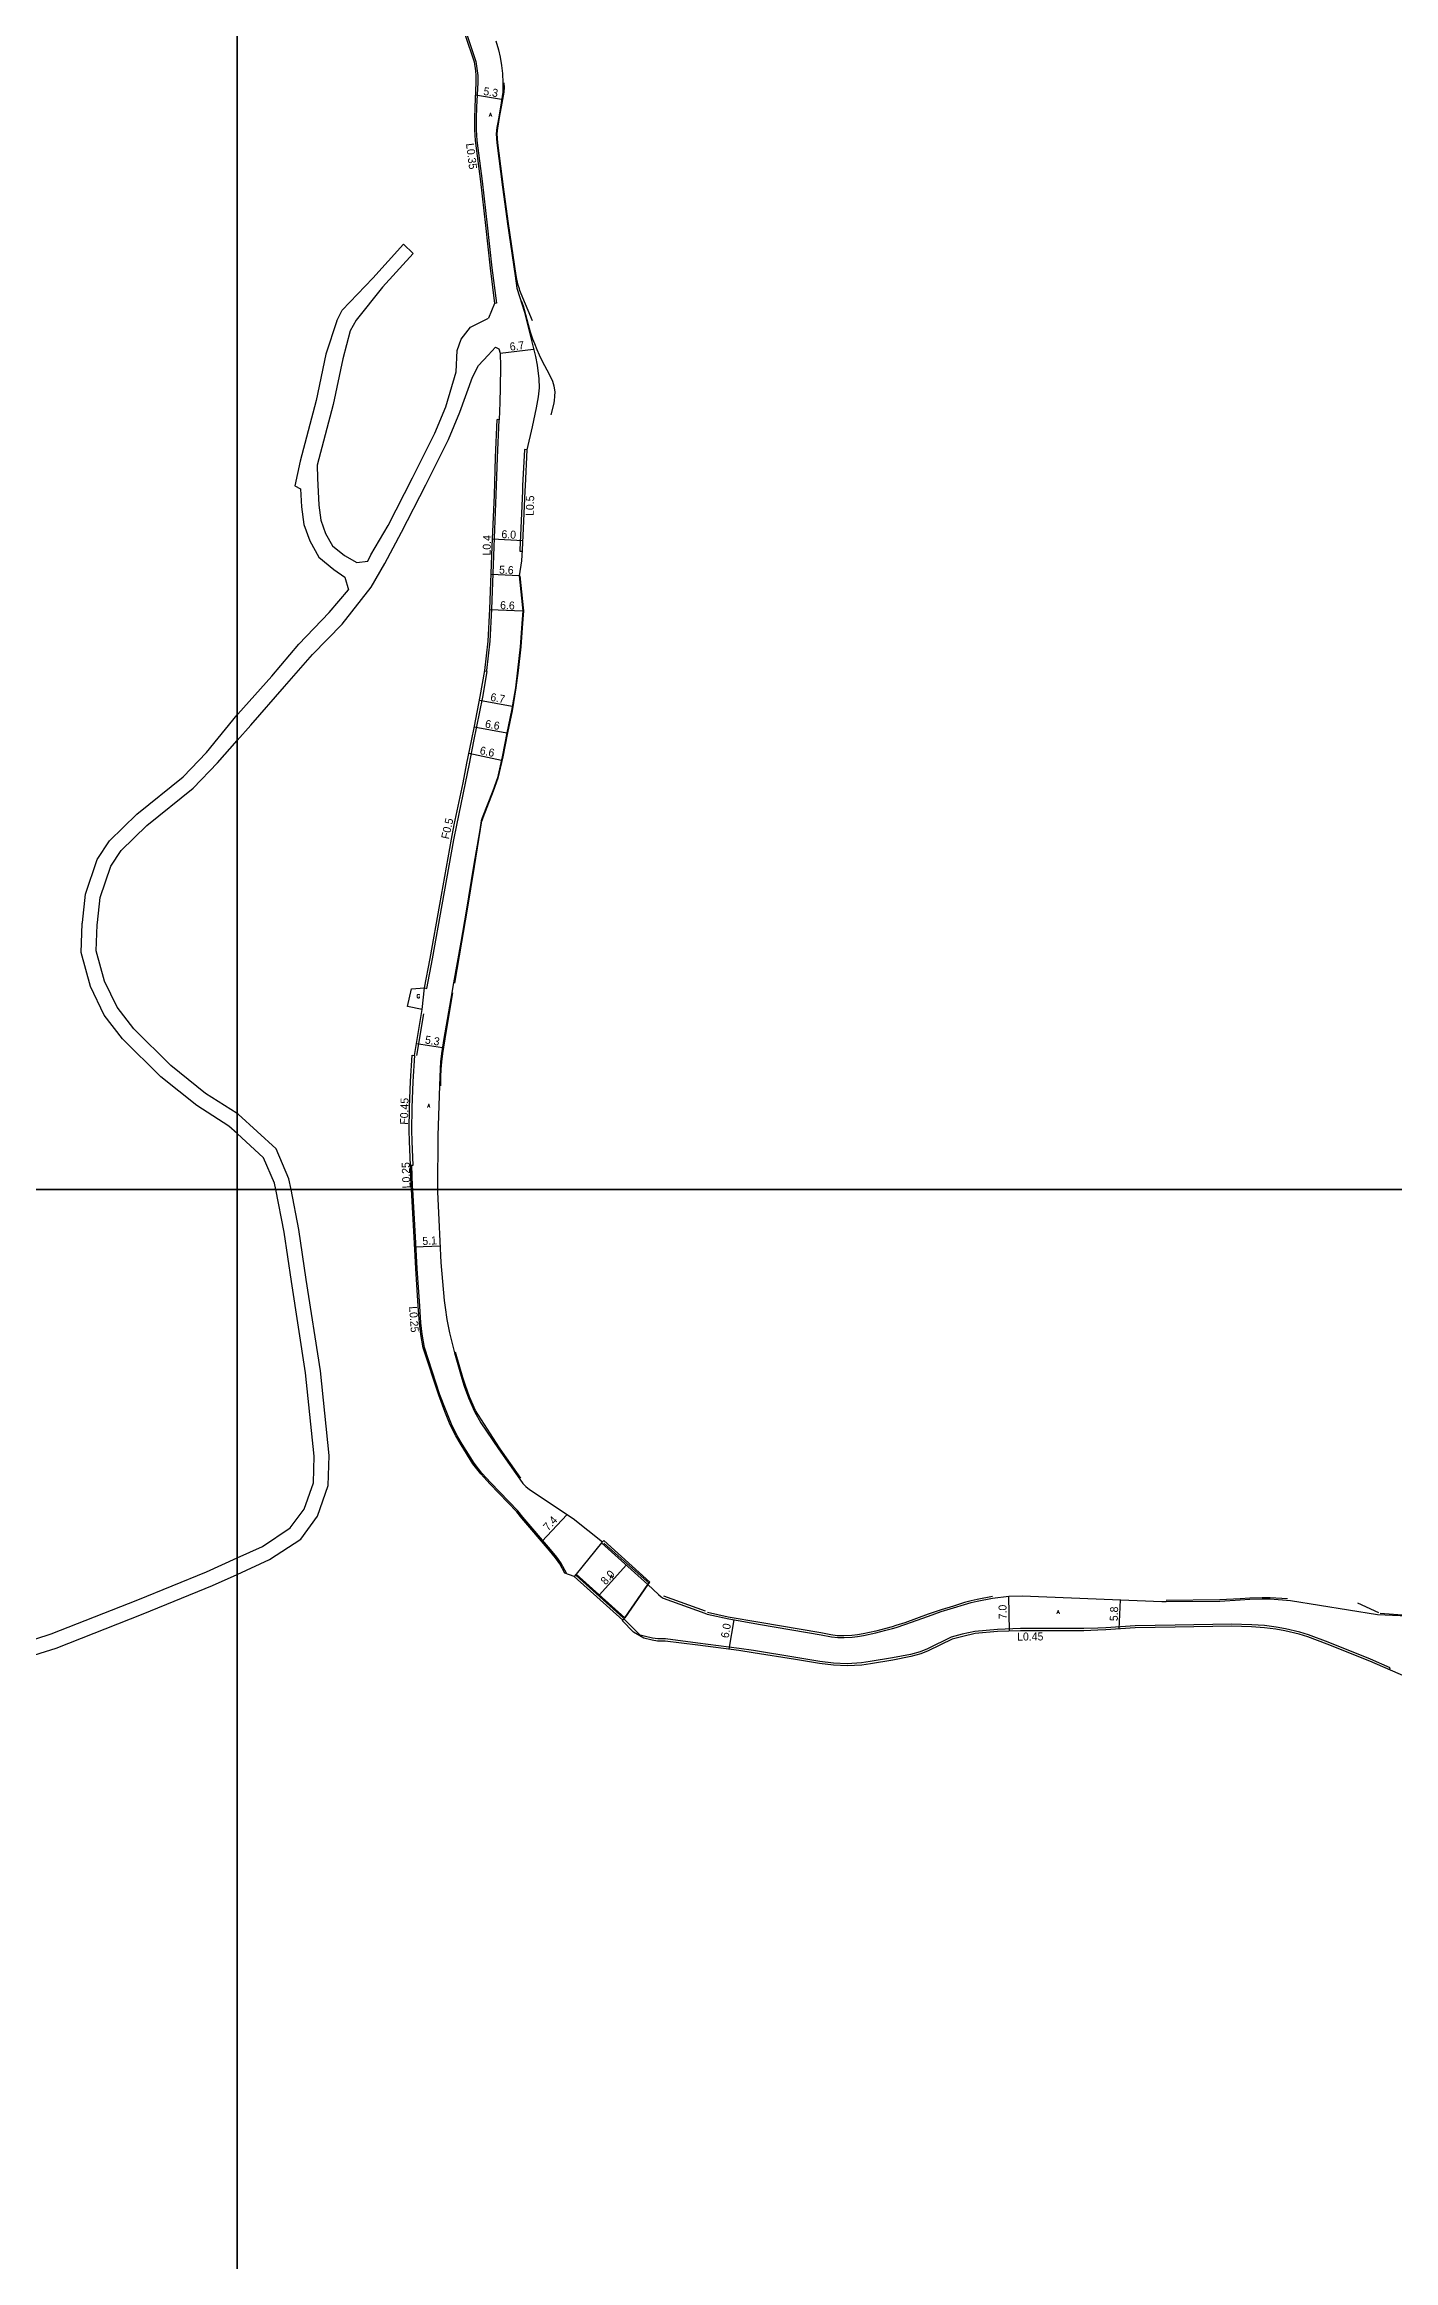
# Model space of a CAD drawing. Header units: metres. Extents: x -20000 to -16000, y -99000 to -96000.
# Drawn here: x -17638.5 to -17368.7, y -98614.1 to -98171 of the extents above; entities that cross this region are included whole.
import ezdxf

# ---------------------------------------------------------------- set-up
doc = ezdxf.new("R2010")
doc.units = ezdxf.units.M
doc.header["$LTSCALE"] = 2.5
for name, color, linetype in [('側溝・桝', 7, 'Continuous'), ('図郭', 7, 'Continuous'), ('幅員', 7, 'Continuous'), ('歩道・分離帯・安全施設', 7, 'Continuous'), ('舗装', 7, 'Continuous'), ('道路', 7, 'Continuous')]:
    doc.layers.add(name, color=color, linetype=linetype)
doc.styles.get("Standard").update_dxf_attribs({"font": ''})
doc.styles.add('YOKO_DECO', font='txt.shx', dxfattribs={"bigfont": 'extfont.shx'})
doc.styles.get('Standard').set_extended_font_data('@MS PGothic')

msp = doc.modelspace()

# ---------------------------------------------------------------- linework, layer by layer
at = {"layer": '側溝・桝'}
for points in [[(-17556.59, -98163.09), (-17554.53, -98167.83), (-17554.05, -98169.08), (-17552.27, -98174.46), (-17551.98, -98176.3), (-17551.89, -98177.23), (-17551.89, -98178.69), (-17552.1, -98183.62), (-17552.17, -98185.88), (-17552.17, -98188.12), (-17552.03, -98190.24), (-17551.01, -98198.39), (-17550.02, -98207.2), (-17549.05, -98215.71), (-17548.16, -98222.77), (-17548.5, -98222.81)], [(-17548.17, -98261.1), (-17547.91, -98253.68), (-17547.58, -98246.08), (-17547.62, -98246.08)], [(-17542.06, -98252.09), (-17542.55, -98252.06), (-17542.91, -98259.3), (-17542.94, -98260.3)], [(-17550.09, -98296.4), (-17550.07, -98296.24), (-17549.42, -98290.37), (-17549.05, -98283.96), (-17548.57, -98271.46), (-17548.17, -98261.1)], [(-17542.94, -98260.3), (-17543.19, -98266.31), (-17543.46, -98272.08), (-17543.48, -98272.33), (-17542.99, -98272.36)], [(-17562.54, -98359.68), (-17562.05, -98359.78), (-17560.91, -98353.86), (-17559, -98343.06), (-17556.66, -98330.04), (-17556.07, -98327.16), (-17554.33, -98318.75), (-17553.55, -98314.86), (-17552.65, -98310.37), (-17552.05, -98307.43), (-17550.88, -98301.52), (-17549.99, -98296.41)], [(-17549.99, -98296.41), (-17550.48, -98296.34)], [(-17564.54, -98373.16), (-17564.85, -98378.38), (-17565.03, -98383.62), (-17565.11, -98388.16), (-17565.04, -98390.29), (-17564.88, -98395.19), (-17565.35, -98395.21)], [(-17564.86, -98400), (-17564.9, -98399.29), (-17565.07, -98395.2)], [(-17534.07, -98476.83), (-17535.25, -98474.65), (-17536.09, -98473.48), (-17537.33, -98471.96), (-17542.85, -98465.52), (-17543.85, -98464.25), (-17549.23, -98458.62), (-17551.05, -98456.66), (-17552.61, -98454.66), (-17554.97, -98450.9), (-17556.04, -98449.07), (-17557.12, -98446.91), (-17558.21, -98444.26), (-17559.43, -98441.02), (-17562.52, -98431.56), (-17563, -98428.93), (-17563.23, -98426.63), (-17563.48, -98423.29), (-17564, -98415.76), (-17564.32, -98409.46), (-17564.86, -98400)], [(-17369.6, -98495.99), (-17369.43, -98495.59), (-17373.35, -98493.9), (-17381.86, -98490.48), (-17385.74, -98488.99), (-17387.53, -98488.45), (-17390.38, -98487.79), (-17392.22, -98487.45), (-17394.55, -98487.16), (-17397.13, -98486.99), (-17401.14, -98486.85), (-17412.44, -98487.05), (-17420.44, -98487.2), (-17426.31, -98487.61), (-17427.91, -98487.68), (-17430.69, -98487.75), (-17439.84, -98487.75), (-17443.38, -98487.75), (-17447.97, -98487.92), (-17452.47, -98488.32), (-17455, -98488.91), (-17457.19, -98489.49), (-17461.97, -98491.84), (-17463.42, -98492.41), (-17465.36, -98492.92), (-17468.98, -98493.63), (-17473.42, -98494.36), (-17475.14, -98494.62), (-17478.02, -98494.79), (-17480.72, -98494.66), (-17483.47, -98494.33), (-17488.28, -98493.52), (-17496.74, -98492.15), (-17499.59, -98491.73), (-17507.86, -98490.66), (-17514.36, -98489.83), (-17515.9, -98489.82), (-17516.93, -98489.68), (-17520, -98488.92)]]:
    msp.add_lwpolyline(points, dxfattribs=at)
at = {"layer": '図郭'}
for points in [[(-18400, -98400), (-17600, -98400), (-17600, -97800), (-18400, -97800)], [(-17600, -98400), (-16800, -98400), (-16800, -97800), (-17600, -97800)], [(-18400, -99000), (-17600, -99000), (-17600, -98400), (-18400, -98400)], [(-17600, -99000), (-16800, -99000), (-16800, -98400), (-17600, -98400)]]:
    msp.add_lwpolyline(points, close=True, dxfattribs=at)
at = {"layer": '幅員'}
for points in [[(-17552.34, -98181.15), (-17547.1, -98181.98)], [(-17547.4, -98232.79), (-17540.7, -98231.99)], [(-17548.9, -98269.91), (-17542.88, -98270.21)], [(-17543.59, -98277.28), (-17549.17, -98277)], [(-17542.88, -98284.36), (-17549.45, -98284.1)], [(-17551.51, -98302.14), (-17544.97, -98303.33)], [(-17552.57, -98307.48), (-17546.04, -98308.66)], [(-17553.63, -98312.73), (-17547.13, -98314.11)], [(-17564.13, -98370.81), (-17558.92, -98371.6)], [(-17564.49, -98411.45), (-17559.41, -98411.22)], [(-17539.06, -98470.37), (-17534.03, -98464.97)], [(-17527.55, -98481.04), (-17522.18, -98475.08)], [(-17445.58, -98488.27), (-17445.69, -98481.25)], [(-17423.61, -98487.86), (-17423.37, -98482.03)], [(-17501.62, -98491.9), (-17500.58, -98486)]]:
    msp.add_lwpolyline(points, dxfattribs=at)
at = {"layer": '歩道・分離帯・安全施設'}
for points in [[(-17540.92, -98226.33), (-17543.19, -98220.92), (-17543.45, -98220.22), (-17543.55, -98219.88), (-17543.77, -98219.17), (-17544.03, -98218), (-17544.19, -98217.26), (-17545.74, -98206.88), (-17546.72, -98199.52), (-17547.86, -98190.72), (-17548, -98188.91), (-17547.89, -98187.72), (-17547.76, -98187.02), (-17547.5, -98185.66), (-17546.98, -98182.77), (-17546.62, -98180.6), (-17546.53, -98179.65), (-17546.59, -98178.71)], [(-17537.19, -98245.07), (-17536.69, -98243.04), (-17536.53, -98242.33), (-17536.44, -98241.39), (-17536.42, -98240.53), (-17536.59, -98239.34), (-17536.84, -98238.45), (-17537.46, -98237.19), (-17538.98, -98234.29), (-17539.52, -98233.16), (-17539.99, -98232.08), (-17540.48, -98230.9), (-17540.87, -98229.95), (-17541.31, -98228.56), (-17541.72, -98227.12), (-17542.53, -98224.09), (-17542.71, -98223.39), (-17543.16, -98222.28)], [(-17543.47, -98277.28), (-17542.8, -98283.7), (-17542.76, -98284.26), (-17542.94, -98286.84), (-17543.27, -98291.48), (-17543.8, -98296.19), (-17544.25, -98299.67), (-17545.01, -98304.25), (-17545.93, -98308.7), (-17546.87, -98313.47), (-17547.83, -98317.72), (-17548.78, -98320.34), (-17550.85, -98325.66), (-17551.06, -98326.29)], [(-17556.49, -98358.74), (-17555.06, -98350.56), (-17553.99, -98344.36), (-17552.53, -98335.37), (-17551.06, -98326.29)], [(-17559.29, -98379.26), (-17559.24, -98377.44), (-17559.18, -98375.94), (-17559.08, -98374.44), (-17558.86, -98372.81), (-17558.41, -98369.84), (-17556.84, -98360.67)], [(-17562.73, -98364.88), (-17564.12, -98373.18)], [(-17543.28, -98457.67), (-17546.15, -98453.61), (-17547.5, -98451.63), (-17552.32, -98444.18), (-17553.51, -98441.42), (-17554.32, -98439.16), (-17554.84, -98437.59), (-17556.3, -98432.5)], [(-17517.56, -98478.77), (-17526.65, -98470.66)], [(-17532.22, -98477.13), (-17522.82, -98485.61)], [(-17506.34, -98484.3), (-17514.64, -98481.25)], [(-17448.96, -98481.32), (-17452.05, -98481.95), (-17453.23, -98482.21), (-17454.58, -98482.58), (-17456.78, -98483.27), (-17459.21, -98484.03), (-17461.8, -98484.91), (-17466.47, -98486.59), (-17468.26, -98487.16), (-17468.99, -98487.4), (-17470.3, -98487.76), (-17472.3, -98488.25), (-17474.78, -98488.8), (-17475.97, -98489.02), (-17477.07, -98489.16), (-17478.66, -98489.23), (-17480.01, -98489.18), (-17481.27, -98489.03), (-17483.31, -98488.64), (-17495.49, -98486.57), (-17501.82, -98485.45), (-17505.95, -98484.58)], [(-17390, -98481.83), (-17393.46, -98481.63), (-17395.02, -98481.62), (-17397.49, -98481.68), (-17399.41, -98481.79), (-17403.52, -98482.04), (-17414.24, -98482.14)], [(-17371.68, -98484.64), (-17375.92, -98482.68)], [(-17366.09, -98485.14), (-17371.46, -98484.77)], [(-17522.59, -98485.91), (-17519.04, -98489.39)]]:
    msp.add_lwpolyline(points, dxfattribs=at)
at = {"layer": '舗装'}
for points in [[(-17562.97, -98364.01), (-17562.54, -98359.68)], [(-17527.11, -98470.63), (-17532.17, -98476.87)], [(-17517.89, -98478.94), (-17522.47, -98485.62)]]:
    msp.add_lwpolyline(points, dxfattribs=at)
at = {"layer": '道路'}
for points in [[(-17556.89, -98163.26), (-17554.85, -98167.96), (-17554.37, -98169.2), (-17552.61, -98174.54), (-17552.32, -98176.34), (-17552.24, -98177.25), (-17552.23, -98178.69), (-17552.44, -98183.61), (-17552.51, -98185.87), (-17552.51, -98188.13), (-17552.37, -98190.27), (-17551.35, -98198.43), (-17550.36, -98207.24), (-17549.38, -98215.75), (-17548.5, -98222.81), (-17549.76, -98225.75)], [(-17548.24, -98170.36), (-17547.73, -98172.12), (-17547.39, -98173.6), (-17547.1, -98175.23), (-17546.9, -98176.83), (-17546.86, -98178.71), (-17546.89, -98180.61), (-17547.22, -98182.72), (-17547.69, -98185.61), (-17547.94, -98186.99), (-17548.07, -98187.67), (-17548.18, -98188.91), (-17548.03, -98190.73), (-17546.93, -98199.58), (-17545.96, -98206.94), (-17544.4, -98217.29), (-17544.05, -98219.79), (-17542.56, -98224.6), (-17541.07, -98230.53), (-17540.33, -98233.45), (-17540, -98235.16), (-17539.66, -98237.93), (-17539.6, -98239.73), (-17539.8, -98241.51), (-17540.17, -98243.68), (-17541.01, -98247.47), (-17542.06, -98252.09), (-17542.41, -98259.32), (-17542.45, -98260.32)], [(-17548.34, -98231.59), (-17547.65, -98231.88), (-17547.4, -98232.79), (-17547.33, -98235.43), (-17547.38, -98239.65), (-17547.45, -98242.65), (-17547.62, -98246.08), (-17547.97, -98246.06)], [(-17548.56, -98261.08), (-17548.3, -98253.66), (-17547.97, -98246.06)], [(-17556.56, -98327.06), (-17554.82, -98318.65), (-17554.04, -98314.77), (-17553.14, -98310.27), (-17552.54, -98307.33), (-17551.37, -98301.43), (-17550.46, -98296.19), (-17549.81, -98290.34), (-17549.44, -98283.94), (-17548.97, -98271.45), (-17548.56, -98261.08)], [(-17542.45, -98260.32), (-17542.7, -98266.33), (-17542.97, -98272.1), (-17543.12, -98274.32), (-17543.59, -98277.28), (-17542.91, -98283.71), (-17542.87, -98284.26), (-17543.05, -98286.83), (-17543.38, -98291.47), (-17543.91, -98296.18), (-17544.36, -98299.66), (-17545.12, -98304.23), (-17546.04, -98308.67), (-17546.98, -98313.45), (-17547.94, -98317.69), (-17548.88, -98320.3), (-17551, -98325.68), (-17551.18, -98326.26), (-17551.49, -98328.09)], [(-17565.14, -98359.87), (-17562.54, -98359.68), (-17561.4, -98353.77), (-17559.49, -98342.98), (-17557.15, -98329.95), (-17556.56, -98327.06)], [(-17551.49, -98328.09), (-17552.71, -98335.33), (-17554.22, -98344.3), (-17555.27, -98350.54), (-17556.73, -98358.68), (-17557, -98360.21), (-17557.07, -98360.63), (-17558.65, -98369.8), (-17559.1, -98372.77), (-17559.32, -98374.41), (-17559.42, -98375.91), (-17559.48, -98377.41), (-17559.53, -98379.23), (-17559.86, -98389.18), (-17559.95, -98400)], [(-17565.95, -98363.37), (-17565.14, -98359.87)], [(-17565.13, -98400), (-17565.17, -98399.3), (-17565.35, -98395.2), (-17565.51, -98390.31), (-17565.58, -98388.16), (-17565.5, -98383.61), (-17565.33, -98378.35), (-17565.01, -98373.13), (-17564.54, -98373.16), (-17562.97, -98364.01), (-17565.95, -98363.37)], [(-17373.52, -98494.3), (-17382.02, -98490.89), (-17385.88, -98489.4), (-17387.64, -98488.87), (-17390.47, -98488.22), (-17392.28, -98487.88), (-17394.59, -98487.59), (-17397.15, -98487.43), (-17401.14, -98487.29), (-17412.43, -98487.49), (-17420.42, -98487.64), (-17426.29, -98488.04), (-17427.89, -98488.11), (-17430.68, -98488.18), (-17439.84, -98488.18), (-17443.38, -98488.18), (-17447.94, -98488.36), (-17452.4, -98488.75), (-17454.9, -98489.33), (-17457.04, -98489.9), (-17461.8, -98492.24), (-17463.29, -98492.83), (-17465.26, -98493.35), (-17468.91, -98494.06), (-17473.35, -98494.79), (-17475.09, -98495.05), (-17478, -98495.23), (-17480.75, -98495.09), (-17483.54, -98494.76), (-17488.35, -98493.95), (-17496.8, -98492.58), (-17499.66, -98492.16), (-17507.9, -98491.09), (-17514.39, -98490.27), (-17515.93, -98490.26), (-17517.01, -98490.11), (-17518.68, -98489.7), (-17520.75, -98488.49), (-17522.97, -98486.17), (-17522.47, -98485.62), (-17532.17, -98476.87), (-17532.58, -98477.32), (-17534.46, -98476.71), (-17535.49, -98474.79), (-17536.31, -98473.65), (-17537.55, -98472.14), (-17543.07, -98465.7), (-17544.06, -98464.43), (-17549.43, -98458.81), (-17551.26, -98456.84), (-17552.83, -98454.82), (-17555.21, -98451.05), (-17556.28, -98449.2), (-17557.37, -98447.02), (-17558.47, -98444.36), (-17559.69, -98441.11), (-17562.79, -98431.63), (-17563.28, -98428.97), (-17563.51, -98426.66), (-17563.76, -98423.31), (-17564.27, -98415.78), (-17564.59, -98409.48), (-17565.13, -98400)], [(-17559.95, -98400), (-17559.95, -98400.47), (-17559.64, -98406.05), (-17559.25, -98414.6), (-17558.56, -98422.19), (-17558.42, -98423.6), (-17558.06, -98425.99), (-17557.51, -98428.66), (-17556.54, -98432.66), (-17555.07, -98437.76), (-17554.56, -98439.33), (-17553.74, -98441.6), (-17552.54, -98444.37), (-17551.28, -98446.62), (-17547.71, -98451.84), (-17546.36, -98453.83), (-17543.49, -98457.88), (-17542.83, -98458.73), (-17542.26, -98459.34), (-17541.51, -98459.97), (-17532.83, -98465.78), (-17526.91, -98470.41), (-17527.11, -98470.63), (-17517.89, -98478.94), (-17515.73, -98480.92), (-17515.2, -98481.39), (-17514.79, -98481.65), (-17506.5, -98484.71), (-17506.02, -98484.89), (-17501.69, -98485.8), (-17495.36, -98486.92), (-17483.19, -98488.99), (-17481.15, -98489.38), (-17479.91, -98489.52), (-17478.58, -98489.57), (-17477, -98489.5), (-17475.92, -98489.37), (-17474.73, -98489.15), (-17472.26, -98488.6), (-17470.27, -98488.11), (-17468.96, -98487.75), (-17468.24, -98487.52), (-17466.45, -98486.95), (-17461.78, -98485.27), (-17459.19, -98484.38), (-17456.76, -98483.62), (-17454.55, -98482.94), (-17453.19, -98482.57), (-17452.01, -98482.3), (-17448.92, -98481.67), (-17445.72, -98481.26), (-17443.04, -98481.22), (-17415.12, -98482.37), (-17414.24, -98482.35), (-17403.53, -98482.25), (-17399.43, -98482), (-17397.5, -98481.89), (-17395.01, -98481.82), (-17393.43, -98481.84), (-17389.35, -98482.16), (-17371.98, -98484.95)], [(-17371.98, -98484.95), (-17365.98, -98485.23), (-17362.5, -98485.24), (-17360.61, -98485.21), (-17357.07, -98485), (-17353.19, -98484.56), (-17351.14, -98484.31), (-17348.45, -98483.81), (-17341.46, -98482.11)], [(-17359.77, -98497.66), (-17364.26, -98497.81), (-17366.32, -98497.4), (-17373.52, -98494.3)]]:
    msp.add_lwpolyline(points, dxfattribs=at)
at = {"layer": '道路', "flags": 128}
for points in [[(-17566.72, -98211), (-17572.85, -98217.75), (-17578.99, -98224.2)], [(-17564.77, -98212.85), (-17570.9, -98219.6), (-17576.21, -98226.18)], [(-17566.72, -98211), (-17564.77, -98212.85)], [(-17580.08, -98226.29), (-17582.23, -98232.95), (-17584.18, -98242.24), (-17587.37, -98254.34), (-17588.47, -98259.29), (-17587.33, -98259.9), (-17587.12, -98263.49), (-17586.68, -98267), (-17585.48, -98270.28), (-17583.67, -98273.57), (-17580.64, -98276.02), (-17578.44, -98277.56), (-17577.69, -98280.1)], [(-17580.08, -98226.29), (-17578.99, -98224.2)], [(-17580.08, -98226.29), (-17578.99, -98224.2)], [(-17576.21, -98226.18), (-17577.36, -98228.34)], [(-17576.21, -98226.18), (-17577.36, -98228.34)], [(-17573.87, -98274.34), (-17573.23, -98273.08), (-17569.8, -98267.21), (-17564.95, -98257.71), (-17560.47, -98248.78), (-17558.23, -98243.48), (-17556.21, -98236.52), (-17556, -98232.26), (-17555.22, -98229.98), (-17553.31, -98227.58), (-17549.76, -98225.75)], [(-17600, -98310.22), (-17597.28, -98307.15), (-17590.53, -98299.41), (-17584.94, -98293.04), (-17578.96, -98286.97), (-17573.21, -98279.53), (-17570.44, -98274.82), (-17567.13, -98268.59), (-17562.28, -98259.08), (-17557.74, -98250.04), (-17555.43, -98244.56), (-17552.95, -98237.56), (-17551.72, -98235.21), (-17549.81, -98233.16), (-17548.34, -98231.59)], [(-17577.36, -98228.34), (-17578.85, -98233.88), (-17580.78, -98243.04), (-17583.97, -98255.17), (-17583.95, -98257.75), (-17583.63, -98263.17), (-17583.26, -98266.17), (-17582.29, -98268.83), (-17580.94, -98271.28), (-17578.54, -98273.23), (-17576.03, -98274.65), (-17573.87, -98274.34)], [(-17600, -98305.11), (-17599.87, -98304.95), (-17593.04, -98297.37), (-17587.67, -98290.92), (-17581.61, -98284.6), (-17577.69, -98280.1)], [(-17630.93, -98346.58), (-17630.3, -98340.93), (-17627.95, -98333.98), (-17625.5, -98330.28), (-17620.01, -98324.97), (-17610.81, -98317.49), (-17606.13, -98312.62), (-17600, -98305.11)], [(-17627.91, -98346.58), (-17627.36, -98341.58), (-17625.23, -98335.31), (-17623.18, -98332.21), (-17618.01, -98327.21), (-17608.77, -98319.71), (-17603.92, -98314.65), (-17600, -98310.22)], [(-17600, -98388.81), (-17601.64, -98387.32), (-17608.07, -98383.21), (-17615.27, -98377.44), (-17622.91, -98369.84), (-17626.56, -98365.1), (-17629.32, -98359.36), (-17631.2, -98352.6), (-17630.95, -98346.82), (-17630.93, -98346.58)], [(-17600, -98384.81), (-17606.32, -98380.77), (-17613.27, -98375.2), (-17620.65, -98367.86), (-17623.99, -98363.52), (-17626.5, -98358.3), (-17628.18, -98352.25), (-17627.96, -98347.04), (-17627.91, -98346.58)], [(-17589.21, -98400), (-17589.63, -98397.83), (-17592.19, -98391.87), (-17599.81, -98384.93), (-17600, -98384.81)], [(-17592.26, -98400), (-17592.52, -98398.72), (-17594.69, -98393.65), (-17600, -98388.81)], [(-17600, -98473.62), (-17594.94, -98471.33), (-17589.37, -98467.65), (-17586.57, -98463.9), (-17584.74, -98458.62), (-17584.6, -98453.31), (-17586.32, -98436.6), (-17589.14, -98418.4), (-17590.59, -98408.48), (-17592.26, -98400)], [(-17600, -98476.92), (-17593.49, -98473.96), (-17587.28, -98469.87), (-17583.89, -98465.31), (-17581.76, -98459.16), (-17581.6, -98453.19), (-17583.34, -98436.22), (-17586.17, -98417.97), (-17587.64, -98407.98), (-17589.21, -98400)], [(-17643.49, -98490.86), (-17637.2, -98488.82), (-17619.86, -98482.01), (-17606.13, -98476.4), (-17600, -98473.62)], [(-17642.74, -98493.77), (-17636.19, -98491.65), (-17618.75, -98484.8), (-17604.94, -98479.16), (-17600, -98476.92)]]:
    msp.add_lwpolyline(points, dxfattribs=at)
at = {"layer": '道路'}
for points in [[(-17532.17, -98476.87), (-17522.47, -98485.62), (-17517.89, -98478.94), (-17527.11, -98470.63)], [(-17527.11, -98470.63), (-17517.89, -98478.94), (-17517.47, -98478.46), (-17526.68, -98470.16)], [(-17522.47, -98485.62), (-17532.17, -98476.87), (-17532.58, -98477.32), (-17522.88, -98486.07)]]:
    msp.add_lwpolyline(points, close=True, dxfattribs=at)

# ---------------------------------------------------------------- texts
at = {"layer": '側溝・桝'}
for s, rotation, p in [('L0.35', 277.0318, (-17554.23, -98190.89)), ('L0.5', 88.2003, (-17540.7, -98265.33)), ('L0.4', 88.2003, (-17549.33, -98273.25)), ('F0.5', 77.107, (-17557.66, -98330.04)), ('F0.45', 88.2897, (-17565.85, -98387.04)), ('L0.25', 92, (-17565.32, -98399.72)), ('L0.25', 274, (-17565.61, -98423.38)), ('L0.45', 0.2929, (-17444.02, -98490.16))]:
    msp.add_text(s, height=1.6, rotation=rotation, dxfattribs=at).set_placement(p)
at = {"layer": '幅員'}
for s, rotation, p in [('5.3', 351, (-17550.83, -98181.14)), ('6.7', 7, (-17545.39, -98232.29)), ('6.0', 357.1431, (-17547.17, -98269.74)), ('5.6', 357.1631, (-17547.64, -98276.83)), ('6.6', 357.7221, (-17547.42, -98283.93)), ('6.7', 349.6994, (-17549.44, -98302.26)), ('6.6', 349.6994, (-17550.51, -98307.6)), ('6.6', 347.9685, (-17551.57, -98312.91)), ('5.3', 351, (-17562.51, -98370.77)), ('5.1', 3, (-17562.92, -98411.09)), ('7.4', 47, (-17537.8, -98468.33)), ('8.0', 48, (-17526.28, -98479.14)), ('7.0', 91, (-17446.1, -98485.89)), ('5.8', 88, (-17423.92, -98486.3)), ('6.0', 80, (-17501.73, -98489.75))]:
    msp.add_text(s, height=1.6, rotation=rotation, dxfattribs=at).set_placement(p)
at = {"layer": '舗装', "style": 'YOKO_DECO'}
for s, p in [('A', (-17549.63, -98185.47, 216.12)), ('G', (-17564.09, -98361.72, 209.46)), ('A', (-17561.98, -98383.57, 209.05)), ('A', (-17525.42, -98477.74, 208.16)), ('A', (-17436.11, -98484.81, 209.97))]:
    msp.add_text(s, height=0.75, dxfattribs=at).set_placement(p)

doc.saveas('drawing.dxf')
